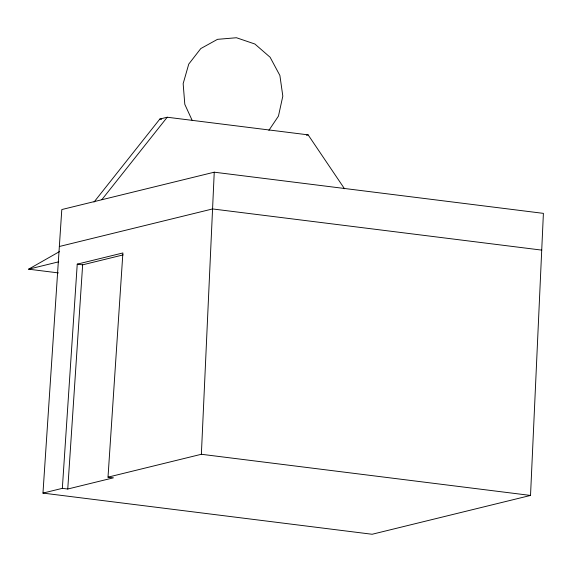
<?xml version="1.0" encoding="UTF-8"?>
<svg xmlns="http://www.w3.org/2000/svg" width="572" height="572" viewBox="0 0 572 572"><rect width="100%" height="100%" fill="white"/><g stroke="black" fill="none" stroke-linecap="round" stroke-linejoin="round"><path stroke-width="0.86" d="M42.964 493.093L62.341 488.345L77.234 264.15L122.894 252.96L108.008 477.155L201.365 454.275L214.243 172.193L543.4 213.363L530.523 495.438L372.129 534.262L42.964 493.093L61.797 209.552L214.243 172.193M62.341 488.345L67.753 489.024L82.647 264.829L123.137 254.905M268.897 130.352L278.464 116.08L282.818 96.11L279.894 75.49L270.106 57.243L254.883 44.015L236.45 37.738L217.496 39.339L200.786 48.57L188.753 64.093L183.154 83.641L184.813 104.361L192.028 120.091M94.008 202.073L159.86 119.033L167.217 117.231L308.122 134.856L344.516 188.767M101.916 199.571L167.217 117.231M58.437 272.915L28.6 269.183L59.402 251.644M306.485 135.257L308.122 134.856M59.345 246.496L212.562 208.944L541.72 250.114M28.6 269.183L58.723 261.804M67.753 489.024L113.42 477.827L108.008 477.155M159.86 119.033L161.633 119.255M77.234 264.15L82.647 264.829M201.365 454.275L530.523 495.438"/></g></svg>
